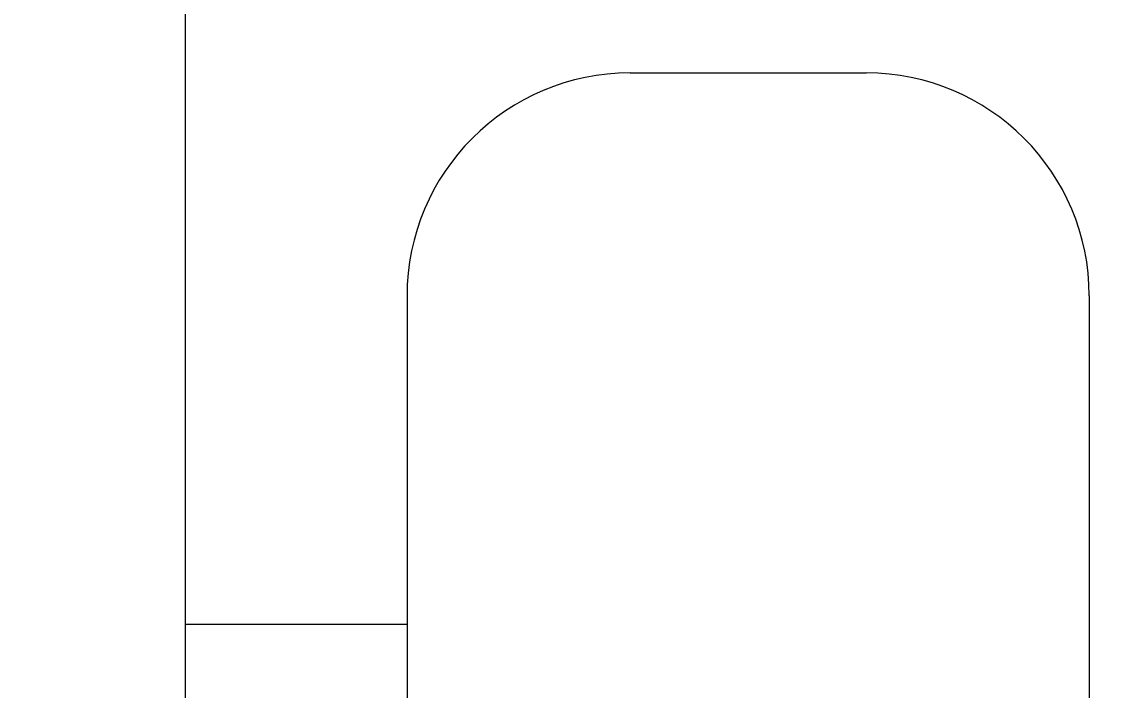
# Model space of a CAD drawing. Header units: millimetres. Extents: x 26027 to 581921, y 7230 to 233891.
# Drawn here: x 471260.3 to 471356, y 155243.2 to 155302 of the extents above; entities that cross this region are included whole.
import ezdxf
from ezdxf import colors
from ezdxf.entities.mleader import LeaderData, LeaderLine
from ezdxf.math import Vec2, Vec3

# ---------------------------------------------------------------- set-up
doc = ezdxf.new("R2010")
doc.units = ezdxf.units.MM
doc.header["$LTSCALE"] = 5
doc.layers.add('E-POWR', color=7, linetype='Continuous', lineweight=9, true_color=0x4e7e3e)
doc.layers.add('Medical Equipment and Furniture', color=163, linetype='Continuous', lineweight=0)
doc.layers.add('NEW', color=1, linetype='Continuous', lineweight=5)
doc.styles.get("Standard").update_dxf_attribs({"font": 'calibri.ttf'})

# ---------------------------------------------------------------- blocks, each defined once
blk = doc.blocks.new('*X15')
at = {"color": 0}
for p, q in [((5, 3), (5, 3)), ((5, 3), (5, 3)), ((5, 3), (5, 3)), ((5, 3), (5, 3)), ((5, 3), (5, 3)), ((5, 3), (5, 3)), ((5, 3), (5, 3)), ((5, 3), (5, 3)), ((5, 3), (5, 3)), ((5, 3), (5, 3)), ((5, 3), (5, 3)), ((5, 3), (5, 3)), ((5, 3), (5, 3)), ((5, 3), (5, 3)), ((5, 3), (5, 3)), ((5, 3), (5, 3)), ((5, 3), (5, 3)), ((5, 3), (5, 3)), ((5, 3), (5, 3)), ((5, 3), (5, 3)), ((5, 3), (5, 3)), ((5, 3), (5, 3)), ((5, 3), (5, 3)), ((5, 3), (5, 3)), ((5, 3), (5, 3)), ((5, 3), (5, 3)), ((5, 3), (5, 3)), ((5, 3), (5, 3)), ((5, 3), (5, 3)), ((5, 3), (5, 3)), ((5, 3), (5, 3)), ((5, 3), (5, 3)), ((5, 3), (5, 3)), ((5, 3), (5, 3)), ((5, 3), (5, 3)), ((5, 3), (5, 3)), ((5, 3), (5, 3)), ((5, 3), (5, 3)), ((5, 3), (5, 3)), ((5, 3), (5, 3)), ((5, 3), (5, 3)), ((5, 3), (5, 3)), ((5, 3), (5, 3)), ((5, 3), (5, 3)), ((5, 3), (5, 3)), ((5, 3), (5, 3)), ((5, 3), (5, 3)), ((5, 3), (5, 3)), ((5, 3), (5, 3)), ((5, 3), (5, 3)), ((5, 3), (5, 3)), ((5, 3), (5, 3)), ((5, 3), (5, 3)), ((5, 3), (5, 3)), ((5, 3), (5, 3)), ((5, 3), (5, 3)), ((5, 3), (5, 3)), ((5, 3), (5, 3)), ((5, 3), (5, 3)), ((5, 3), (5, 3)), ((5, 3), (5, 3)), ((5, 3), (5, 3)), ((5, 3), (5, 3)), ((5, 3), (5, 3)), ((5, 3), (5, 3)), ((5, 3), (5, 3)), ((6, 3), (5, 3)), ((5, 3), (5, 3)), ((6, 3), (5, 3)), ((5, 3), (5, 3)), ((6, 3), (5, 3)), ((5, 3), (5, 3)), ((6, 3), (5, 3)), ((5, 3), (5, 3)), ((5, 3), (5, 3)), ((5, 3), (5, 3)), ((5, 3), (5, 3)), ((5, 3), (5, 3)), ((5, 3), (5, 3)), ((5, 3), (5, 3)), ((5, 3), (5, 3)), ((5, 3), (5, 3)), ((5, 3), (5, 3)), ((5, 3), (5, 3)), ((5, 3), (5, 3)), ((5, 3), (5, 3)), ((5, 3), (5, 3)), ((5, 3), (5, 3)), ((5, 3), (5, 3)), ((5, 3), (5, 3)), ((5, 3), (5, 3)), ((5, 3), (5, 3)), ((5, 3), (5, 3)), ((5, 3), (5, 3)), ((5, 3), (5, 3)), ((5, 3), (5, 3)), ((6, 3), (6, 3)), ((6, 3), (6, 3)), ((6, 3), (6, 3)), ((6, 3), (6, 3)), ((6, 3), (6, 3)), ((6, 3), (6, 3)), ((6, 3), (6, 3)), ((6, 3), (6, 3)), ((6, 3), (6, 3)), ((6, 3), (6, 3)), ((6, 3), (6, 3)), ((6, 3), (6, 3)), ((6, 3), (6, 3)), ((6, 3), (6, 3)), ((6, 3), (6, 3)), ((6, 3), (6, 3)), ((6, 3), (6, 3)), ((6, 3), (6, 3)), ((6, 3), (6, 3)), ((6, 3), (6, 3)), ((6, 3), (6, 3)), ((6, 3), (6, 3)), ((6, 3), (6, 3)), ((6, 3), (6, 3)), ((6, 3), (6, 3)), ((6, 3), (6, 3)), ((6, 3), (6, 3)), ((6, 3), (6, 3)), ((6, 3), (6, 3)), ((6, 3), (6, 3)), ((6, 3), (6, 3)), ((6, 3), (6, 3)), ((6, 3), (6, 3)), ((6, 3), (6, 3)), ((6, 3), (6, 3)), ((6, 3), (6, 3)), ((6, 3), (6, 3)), ((6, 3), (6, 3)), ((6, 3), (6, 3)), ((6, 3), (6, 3)), ((6, 3), (6, 3)), ((6, 3), (6, 3)), ((6, 3), (6, 3)), ((6, 3), (6, 3)), ((6, 3), (6, 3)), ((6, 3), (6, 3)), ((6, 3), (6, 3)), ((6, 3), (6, 3)), ((6, 3), (6, 3)), ((6, 3), (6, 3)), ((6, 3), (6, 3)), ((6, 3), (6, 3)), ((6, 3), (6, 3)), ((6, 3), (6, 3)), ((6, 3), (6, 3)), ((6, 3), (6, 3)), ((6, 3), (6, 3)), ((6, 3), (6, 3)), ((6, 3), (6, 3)), ((6, 3), (6, 3)), ((6, 3), (6, 3)), ((6, 3), (6, 3)), ((6, 3), (6, 3)), ((6, 3), (6, 3)), ((6, 3), (6, 3)), ((6, 3), (6, 3)), ((6, 3), (6, 3)), ((6, 3), (6, 3)), ((6, 3), (6, 3)), ((6, 3), (6, 3)), ((6, 3), (6, 3)), ((6, 3), (6, 3)), ((6, 3), (6, 3)), ((6, 3), (6, 3)), ((6, 3), (6, 3)), ((6, 3), (6, 3)), ((6, 3), (6, 3)), ((6, 3), (6, 3)), ((6, 3), (6, 3)), ((6, 3), (6, 3)), ((6, 3), (6, 3)), ((6, 3), (6, 3)), ((6, 3), (6, 3)), ((6, 3), (6, 3)), ((6, 3), (6, 3)), ((6, 3), (6, 3)), ((6, 3), (6, 3)), ((6, 3), (6, 3)), ((6, 3), (6, 3)), ((6, 3), (6, 3)), ((6, 3), (6, 3)), ((6, 3), (6, 3)), ((6, 3), (6, 3)), ((6, 3), (6, 3)), ((6, 3), (6, 3)), ((6, 3), (6, 3)), ((6, 3), (6, 3)), ((6, 3), (6, 3)), ((6, 3), (6, 3)), ((6, 3), (6, 3)), ((6, 3), (6, 3)), ((6, 3), (6, 3)), ((6, 3), (6, 3)), ((6, 3), (6, 3)), ((6, 3), (6, 3)), ((6, 3), (6, 3)), ((6, 3), (6, 3)), ((6, 3), (6, 3)), ((6, 3), (6, 3)), ((6, 3), (6, 3)), ((6, 3), (6, 3)), ((6, 3), (6, 3)), ((6, 3), (6, 3)), ((6, 3), (6, 3)), ((6, 3), (6, 3)), ((6, 3), (6, 3)), ((6, 3), (6, 3)), ((6, 3), (6, 3)), ((6, 3), (6, 3)), ((6, 3), (6, 3)), ((6, 3), (6, 3)), ((6, 3), (6, 3)), ((6, 3), (6, 3)), ((6, 3), (6, 3)), ((6, 3), (6, 3)), ((6, 3), (6, 3)), ((6, 3), (6, 3)), ((6, 3), (6, 3)), ((6, 3), (6, 3)), ((6, 3), (6, 3)), ((6, 3), (6, 3)), ((6, 3), (6, 3)), ((6, 3), (6, 3)), ((6, 3), (6, 3)), ((6, 3), (6, 3)), ((6, 3), (6, 3)), ((6, 3), (6, 3)), ((6, 3), (6, 3)), ((6, 3), (6, 3)), ((6, 3), (6, 3)), ((6, 3), (6, 3)), ((6, 3), (6, 3)), ((6, 3), (6, 3)), ((6, 3), (6, 3)), ((6, 3), (6, 3)), ((6, 3), (6, 3)), ((6, 3), (6, 3)), ((6, 3), (6, 3)), ((6, 3), (6, 3)), ((6, 3), (6, 3)), ((6, 3), (6, 3)), ((6, 3), (6, 3)), ((6, 3), (6, 3)), ((6, 3), (6, 3)), ((6, 3), (6, 3)), ((6, 3), (6, 3)), ((6, 3), (6, 3)), ((6, 3), (6, 3)), ((6, 3), (6, 3)), ((6, 3), (6, 3)), ((6, 3), (6, 3)), ((6, 3), (6, 3)), ((6, 3), (6, 3)), ((6, 3), (6, 3)), ((6, 3), (6, 3)), ((6, 3), (6, 3)), ((6, 3), (6, 3)), ((6, 3), (6, 3)), ((6, 3), (6, 3)), ((6, 3), (6, 3)), ((6, 3), (6, 3)), ((6, 3), (6, 3)), ((6, 3), (6, 3)), ((6, 3), (6, 3)), ((6, 3), (6, 3)), ((6, 3), (6, 3)), ((6, 3), (6, 3)), ((6, 3), (6, 3)), ((6, 3), (6, 3)), ((6, 3), (6, 3)), ((6, 3), (6, 3)), ((6, 3), (6, 3)), ((6, 3), (6, 3)), ((6, 3), (6, 3)), ((6, 3), (6, 3)), ((6, 3), (6, 3)), ((6, 3), (6, 3)), ((6, 3), (6, 3)), ((6, 3), (6, 3)), ((6, 3), (6, 3)), ((6, 3), (6, 3)), ((6, 3), (6, 3)), ((6, 3), (6, 3)), ((6, 3), (6, 3)), ((6, 3), (6, 3)), ((6, 3), (6, 3)), ((6, 3), (6, 3)), ((6, 3), (6, 3)), ((6, 3), (6, 3)), ((6, 3), (6, 3)), ((6, 3), (6, 3)), ((6, 3), (6, 3)), ((6, 3), (6, 3)), ((6, 3), (6, 3)), ((6, 3), (5, 3)), ((6, 3), (5, 3)), ((6, 3), (5, 3)), ((6, 3), (5, 3)), ((6, 3), (5, 3)), ((6, 3), (6, 3)), ((6, 3), (6, 3)), ((6, 3), (6, 3)), ((6, 3), (6, 3)), ((6, 3), (6, 3)), ((6, 3), (6, 3)), ((6, 3), (6, 3)), ((6, 3), (6, 3)), ((6, 3), (6, 3)), ((6, 3), (6, 3)), ((6, 3), (6, 3)), ((6, 3), (6, 3)), ((6, 3), (6, 3)), ((6, 3), (6, 3)), ((6, 3), (6, 3)), ((6, 3), (6, 3)), ((6, 3), (6, 3)), ((6, 3), (6, 3)), ((6, 3), (6, 3)), ((6, 3), (6, 3)), ((6, 3), (6, 3)), ((6, 3), (6, 3)), ((6, 3), (6, 3)), ((6, 3), (6, 3)), ((6, 3), (6, 3)), ((6, 3), (6, 3)), ((6, 3), (6, 3)), ((6, 3), (6, 3)), ((6, 3), (6, 3)), ((6, 3), (6, 3)), ((6, 3), (6, 3)), ((6, 3), (6, 3)), ((6, 3), (6, 3)), ((6, 3), (6, 3)), ((6, 3), (6, 3)), ((6, 3), (6, 3)), ((6, 3), (6, 3)), ((6, 3), (6, 3)), ((6, 3), (6, 3)), ((6, 3), (6, 3)), ((6, 3), (6, 3)), ((6, 3), (6, 3)), ((6, 3), (6, 3)), ((6, 3), (6, 3)), ((6, 3), (6, 3)), ((6, 3), (6, 3)), ((6, 3), (6, 3)), ((6, 3), (6, 3)), ((6, 3), (6, 3)), ((6, 3), (6, 3)), ((6, 3), (6, 3)), ((6, 3), (6, 3)), ((6, 3), (6, 3)), ((6, 3), (6, 3)), ((6, 3), (6, 3)), ((6, 3), (6, 3)), ((6, 3), (6, 3)), ((6, 3), (6, 3)), ((6, 3), (6, 3)), ((6, 3), (6, 3)), ((6, 3), (6, 3)), ((6, 3), (6, 3)), ((6, 3), (6, 3)), ((6, 3), (6, 3)), ((6, 3), (6, 3)), ((6, 3), (6, 3)), ((6, 3), (6, 3)), ((6, 3), (6, 3)), ((6, 3), (6, 3)), ((6, 3), (6, 3)), ((6, 3), (6, 3)), ((6, 3), (6, 3)), ((6, 3), (6, 3)), ((6, 3), (6, 3)), ((6, 3), (6, 3)), ((6, 3), (6, 3)), ((6, 3), (6, 3)), ((6, 3), (6, 3)), ((6, 3), (6, 3)), ((6, 3), (6, 3)), ((6, 3), (6, 3)), ((6, 3), (6, 3)), ((6, 3), (6, 3)), ((6, 3), (6, 3)), ((6, 3), (6, 3)), ((6, 3), (6, 3)), ((6, 3), (6, 3)), ((6, 3), (6, 3)), ((6, 3), (6, 3)), ((6, 3), (6, 3)), ((6, 3), (6, 3)), ((6, 3), (6, 3)), ((6, 3), (6, 3)), ((6, 3), (6, 3)), ((6, 3), (6, 3)), ((6, 3), (6, 3)), ((6, 3), (6, 3)), ((6, 3), (6, 3)), ((6, 3), (6, 3)), ((6, 3), (6, 3)), ((6, 3), (6, 3)), ((6, 3), (6, 3)), ((6, 3), (6, 3)), ((6, 3), (6, 3)), ((6, 3), (6, 3)), ((6, 3), (6, 3)), ((6, 3), (6, 3)), ((6, 3), (6, 3)), ((6, 3), (6, 3)), ((6, 3), (6, 3)), ((6, 3), (6, 3)), ((6, 3), (6, 3)), ((6, 3), (6, 3)), ((6, 3), (6, 3)), ((6, 3), (6, 3)), ((6, 3), (6, 3)), ((6, 3), (6, 3)), ((6, 3), (6, 3)), ((6, 3), (6, 3)), ((6, 3), (6, 3)), ((6, 3), (6, 3)), ((6, 3), (6, 3)), ((6, 3), (6, 3)), ((6, 3), (6, 3)), ((6, 3), (6, 3)), ((6, 3), (6, 3)), ((6, 3), (6, 3)), ((6, 3), (6, 3)), ((6, 3), (6, 3)), ((6, 3), (6, 3)), ((6, 3), (6, 3)), ((6, 3), (6, 3)), ((6, 3), (6, 3)), ((6, 3), (6, 3)), ((6, 3), (6, 3)), ((6, 3), (6, 3)), ((6, 3), (6, 3)), ((6, 3), (6, 3)), ((6, 3), (6, 3)), ((6, 3), (6, 3)), ((6, 3), (6, 3)), ((6, 3), (6, 3)), ((6, 3), (6, 3)), ((6, 3), (6, 3)), ((6, 3), (6, 3)), ((6, 3), (6, 3)), ((6, 3), (6, 3)), ((6, 3), (6, 3)), ((6, 3), (6, 3)), ((6, 3), (6, 3)), ((6, 3), (6, 3)), ((6, 3), (6, 3)), ((6, 3), (6, 3)), ((6, 3), (6, 3)), ((6, 3), (6, 3)), ((6, 3), (6, 3)), ((6, 3), (6, 3)), ((6, 3), (6, 3)), ((6, 3), (6, 3)), ((6, 3), (6, 3)), ((6, 3), (6, 3)), ((6, 3), (6, 3)), ((6, 3), (6, 3)), ((6, 3), (6, 3)), ((6, 3), (6, 3)), ((6, 3), (6, 3)), ((6, 3), (6, 3)), ((6, 3), (6, 3)), ((6, 3), (6, 3)), ((6, 3), (6, 3)), ((6, 3), (6, 3)), ((6, 3), (6, 3)), ((6, 3), (6, 3)), ((6, 3), (6, 3)), ((6, 3), (6, 3)), ((6, 3), (6, 3)), ((6, 3), (6, 3)), ((6, 3), (6, 3)), ((6, 3), (6, 3)), ((6, 3), (6, 3)), ((6, 3), (6, 3)), ((6, 3), (6, 3)), ((6, 3), (6, 3)), ((6, 3), (6, 3)), ((6, 3), (6, 3)), ((6, 3), (6, 3)), ((6, 3), (6, 3)), ((6, 3), (6, 3)), ((6, 3), (6, 3)), ((6, 3), (6, 3)), ((6, 3), (6, 3)), ((6, 3), (6, 3)), ((6, 3), (6, 3)), ((6, 3), (6, 3)), ((6, 3), (6, 3)), ((6, 3), (6, 3)), ((6, 3), (6, 3)), ((6, 3), (6, 3)), ((6, 3), (6, 3)), ((6, 3), (6, 3)), ((6, 3), (6, 3)), ((6, 3), (6, 3)), ((6, 3), (6, 3)), ((6, 3), (6, 3)), ((6, 3), (6, 3)), ((6, 3), (6, 3)), ((6, 3), (6, 3)), ((6, 3), (6, 3)), ((6, 3), (6, 3)), ((6, 3), (6, 3)), ((6, 3), (6, 3)), ((6, 3), (6, 3)), ((6, 3), (6, 3)), ((6, 3), (6, 3)), ((6, 3), (6, 3)), ((6, 3), (6, 3)), ((6, 3), (6, 3)), ((6, 3), (6, 3)), ((6, 3), (6, 3)), ((6, 3), (6, 3)), ((6, 3), (6, 3)), ((6, 3), (6, 3)), ((6, 3), (6, 3)), ((6, 3), (6, 3)), ((6, 3), (6, 3)), ((6, 3), (6, 3)), ((6, 3), (6, 3)), ((6, 3), (6, 3)), ((6, 3), (6, 3)), ((6, 3), (6, 3)), ((6, 3), (6, 3)), ((6, 3), (6, 3)), ((6, 3), (6, 3)), ((6, 3), (6, 3)), ((6, 3), (6, 3)), ((6, 3), (6, 3)), ((6, 3), (6, 3)), ((6, 3), (6, 3)), ((6, 3), (6, 3)), ((6, 3), (6, 3)), ((6, 3), (6, 3)), ((6, 3), (6, 3)), ((6, 3), (6, 3)), ((6, 3), (6, 3)), ((6, 3), (6, 3)), ((6, 3), (6, 3)), ((6, 3), (6, 3)), ((6, 3), (6, 3)), ((6, 3), (6, 3)), ((6, 3), (6, 3)), ((6, 3), (6, 3)), ((6, 3), (6, 3)), ((6, 3), (6, 3)), ((6, 3), (6, 3)), ((6, 3), (6, 3)), ((6, 3), (6, 3)), ((6, 3), (6, 3)), ((6, 3), (6, 3)), ((6, 3), (6, 3)), ((6, 3), (6, 3)), ((6, 3), (6, 3)), ((6, 3), (6, 3)), ((6, 3), (6, 3)), ((6, 3), (6, 3)), ((6, 3), (6, 3)), ((6, 3), (6, 3)), ((6, 3), (6, 3)), ((6, 3), (6, 3)), ((6, 3), (6, 3)), ((6, 3), (6, 3)), ((6, 3), (6, 3)), ((6, 3), (6, 3)), ((6, 3), (6, 3)), ((6, 3), (6, 3)), ((6, 3), (6, 3)), ((6, 3), (6, 3)), ((6, 3), (6, 3)), ((6, 3), (6, 3)), ((6, 3), (6, 3)), ((6, 3), (6, 3)), ((6, 3), (6, 3)), ((6, 3), (6, 3)), ((6, 3), (6, 3)), ((6, 3), (6, 3)), ((6, 3), (6, 3)), ((6, 3), (6, 3)), ((6, 3), (6, 3)), ((6, 3), (6, 3)), ((6, 3), (6, 3)), ((6, 3), (6, 3)), ((6, 3), (6, 3)), ((6, 3), (6, 3)), ((6, 3), (6, 3)), ((6, 3), (6, 3)), ((6, 3), (6, 3)), ((6, 3), (6, 3)), ((6, 3), (6, 3)), ((6, 3), (6, 3)), ((6, 3), (6, 3)), ((6, 3), (6, 3)), ((6, 3), (6, 3)), ((6, 3), (6, 3)), ((6, 3), (6, 3)), ((6, 3), (6, 3)), ((6, 3), (6, 3)), ((6, 3), (6, 3)), ((6, 3), (6, 3)), ((6, 3), (6, 3)), ((6, 3), (6, 3)), ((6, 3), (6, 3)), ((6, 3), (6, 3)), ((6, 3), (6, 3)), ((6, 3), (6, 3)), ((6, 3), (6, 3)), ((6, 3), (6, 3)), ((6, 3), (6, 3)), ((6, 3), (6, 3))]:
    blk.add_line(p, q, dxfattribs=at)
blk = doc.blocks.new('*X16')
at = {"color": 0}
for p, q in [((13, 1), (13, 1)), ((13, 1), (13, 1)), ((13, 1), (13, 1)), ((13, 1), (13, 1)), ((13, 1), (13, 1)), ((13, 1), (13, 1)), ((13, 1), (13, 1)), ((13, 1), (13, 1)), ((13, 1), (13, 1)), ((13, 1), (13, 1)), ((13, 1), (13, 1)), ((13, 1), (13, 1)), ((13, 1), (13, 1)), ((13, 1), (13, 1)), ((13, 1), (13, 1)), ((13, 1), (14, 1)), ((13, 1), (14, 1)), ((13, 1), (14, 1)), ((13, 1), (13, 1)), ((13, 1), (13, 1)), ((13, 1), (13, 1)), ((13, 1), (13, 1)), ((13, 1), (13, 1)), ((13, 1), (13, 1)), ((13, 1), (13, 1)), ((13, 1), (13, 1)), ((13, 1), (13, 1)), ((13, 1), (13, 1)), ((13, 1), (13, 1)), ((13, 1), (13, 1)), ((13, 1), (13, 1)), ((13, 1), (13, 1)), ((13, 1), (13, 1)), ((13, 1), (13, 1)), ((13, 1), (13, 1)), ((13, 1), (13, 1)), ((13, 1), (13, 1)), ((13, 1), (13, 1)), ((13, 1), (13, 1)), ((13, 1), (13, 1)), ((13, 1), (13, 1)), ((13, 1), (13, 1)), ((13, 1), (13, 1)), ((13, 1), (13, 1)), ((13, 1), (13, 1)), ((13, 1), (13, 1)), ((13, 1), (13, 1)), ((13, 1), (13, 1)), ((13, 1), (13, 1)), ((13, 1), (13, 1)), ((13, 1), (13, 1)), ((13, 1), (13, 1)), ((13, 1), (13, 1)), ((13, 1), (13, 1)), ((13, 1), (13, 1)), ((13, 1), (13, 1)), ((13, 1), (13, 1)), ((13, 1), (13, 1)), ((13, 1), (13, 1)), ((13, 1), (13, 1)), ((13, 1), (13, 1)), ((13, 1), (13, 1)), ((13, 1), (13, 1)), ((13, 1), (13, 1)), ((13, 1), (13, 1)), ((13, 1), (13, 1)), ((13, 1), (13, 1)), ((13, 1), (13, 1)), ((13, 1), (13, 1)), ((13, 1), (13, 1)), ((13, 1), (13, 1)), ((13, 1), (13, 1)), ((13, 1), (13, 1)), ((13, 1), (13, 1)), ((13, 1), (13, 1)), ((13, 1), (13, 1)), ((13, 1), (13, 1)), ((13, 1), (13, 1)), ((13, 1), (13, 1)), ((13, 1), (13, 1)), ((13, 1), (13, 1)), ((13, 1), (13, 1)), ((13, 1), (13, 1)), ((13, 1), (13, 1)), ((13, 1), (13, 1)), ((13, 1), (13, 1)), ((13, 1), (13, 1)), ((13, 1), (13, 1)), ((13, 1), (13, 1)), ((13, 1), (13, 1)), ((13, 1), (13, 1)), ((13, 1), (13, 1)), ((13, 1), (13, 1)), ((13, 1), (13, 1)), ((13, 1), (13, 1)), ((13, 1), (13, 1)), ((13, 1), (13, 1)), ((13, 1), (13, 1)), ((13, 1), (13, 1)), ((13, 1), (13, 1)), ((13, 1), (13, 1)), ((13, 1), (13, 1)), ((13, 1), (13, 1)), ((13, 1), (13, 1)), ((13, 1), (13, 1)), ((13, 1), (13, 1)), ((13, 1), (13, 1)), ((13, 1), (13, 1)), ((13, 1), (13, 1)), ((13, 1), (13, 1)), ((13, 1), (13, 1)), ((13, 1), (13, 1)), ((13, 1), (13, 1)), ((13, 1), (13, 1)), ((13, 1), (13, 1)), ((13, 1), (13, 1)), ((13, 1), (13, 1)), ((13, 1), (13, 1)), ((13, 1), (13, 1)), ((13, 1), (13, 1)), ((13, 1), (13, 1)), ((13, 1), (13, 1)), ((13, 1), (13, 1)), ((13, 1), (14, 1)), ((13, 0), (13, 0)), ((13, 0), (13, 0)), ((13, 0), (13, 0)), ((13, 0), (13, 0)), ((13, 0), (13, 0)), ((13, 0), (13, 0)), ((13, 0), (13, 0)), ((13, 0), (13, 0)), ((13, 0), (13, 0)), ((13, 0), (13, 0)), ((13, 0), (13, 0)), ((13, 0), (13, 0)), ((13, 0), (13, 0)), ((13, 0), (13, 0)), ((13, 0), (13, 0)), ((13, 0), (13, 0)), ((13, 0), (13, 0)), ((13, 0), (13, 0)), ((13, 0), (13, 0)), ((13, 0), (13, 0)), ((13, 0), (13, 0)), ((13, 0), (13, 0)), ((13, 0), (13, 0)), ((13, 0), (13, 0)), ((13, 0), (13, 0)), ((13, 0), (13, 0)), ((13, 0), (13, 0)), ((13, 0), (13, 0)), ((13, 0), (13, 0)), ((13, 0), (13, 0)), ((13, 0), (13, 0)), ((13, 0), (13, 0)), ((13, 0), (13, 0)), ((13, 0), (13, 0)), ((13, 0), (13, 0)), ((13, 0), (13, 0)), ((13, 0), (13, 0)), ((13, 0), (13, 0)), ((13, 0), (13, 0)), ((13, 0), (13, 0)), ((13, 0), (13, 0)), ((13, 0), (13, 0)), ((13, 0), (13, 0)), ((13, 0), (13, 0)), ((13, 0), (13, 0)), ((13, 0), (13, 0)), ((13, 0), (13, 0)), ((13, 0), (13, 0)), ((13, 0), (14, 0)), ((13, 0), (14, 0)), ((13, 0), (13, 0)), ((13, 0), (14, 0)), ((14, 1), (14, 1)), ((14, 1), (14, 1)), ((14, 1), (14, 1)), ((14, 1), (14, 1)), ((14, 1), (14, 1)), ((14, 1), (14, 1)), ((14, 1), (14, 1)), ((14, 1), (14, 1)), ((14, 1), (14, 1)), ((14, 1), (14, 1)), ((14, 1), (14, 1)), ((14, 1), (14, 1)), ((14, 1), (14, 1)), ((14, 1), (14, 1)), ((14, 1), (14, 1)), ((14, 1), (14, 1)), ((14, 1), (14, 1)), ((14, 1), (14, 1)), ((14, 1), (14, 1)), ((14, 1), (14, 1)), ((14, 1), (14, 1)), ((14, 1), (14, 1)), ((14, 1), (14, 1)), ((14, 1), (14, 1)), ((14, 1), (14, 1)), ((14, 1), (14, 1)), ((14, 1), (14, 1)), ((14, 1), (14, 1)), ((14, 1), (14, 1)), ((14, 1), (14, 1)), ((14, 1), (14, 1)), ((14, 1), (14, 1)), ((14, 1), (14, 1)), ((14, 1), (14, 1)), ((14, 1), (14, 1)), ((14, 1), (14, 1)), ((14, 1), (14, 1)), ((14, 1), (14, 1)), ((14, 1), (14, 1)), ((14, 1), (14, 1)), ((14, 1), (14, 1)), ((14, 1), (14, 1)), ((14, 1), (14, 1)), ((14, 1), (14, 1)), ((14, 1), (14, 1)), ((14, 1), (14, 1)), ((14, 1), (14, 1)), ((14, 1), (14, 1)), ((14, 1), (14, 1)), ((14, 1), (14, 1)), ((14, 1), (14, 1)), ((14, 1), (14, 1)), ((14, 1), (14, 1)), ((14, 1), (14, 1)), ((14, 1), (14, 1)), ((14, 1), (14, 1)), ((14, 1), (14, 1)), ((14, 1), (14, 1)), ((14, 1), (14, 1)), ((14, 1), (14, 1)), ((14, 1), (14, 1)), ((14, 1), (14, 1)), ((14, 1), (14, 1)), ((14, 1), (14, 1)), ((14, 1), (14, 1)), ((14, 1), (14, 1)), ((14, 1), (14, 1)), ((14, 1), (14, 1)), ((14, 1), (14, 1)), ((14, 1), (14, 1)), ((14, 1), (14, 1)), ((14, 1), (14, 1)), ((14, 1), (14, 1)), ((14, 1), (14, 1)), ((14, 1), (14, 1)), ((14, 1), (14, 1)), ((14, 1), (14, 1)), ((14, 1), (14, 1)), ((14, 1), (14, 1)), ((14, 1), (14, 1)), ((14, 1), (14, 1)), ((14, 1), (14, 1)), ((14, 1), (14, 1)), ((14, 1), (14, 1)), ((14, 1), (14, 1)), ((14, 1), (14, 1)), ((14, 1), (14, 1)), ((14, 1), (14, 1)), ((14, 1), (14, 1)), ((14, 1), (14, 1)), ((14, 1), (14, 1)), ((14, 1), (14, 1)), ((14, 1), (14, 1)), ((14, 1), (14, 1)), ((14, 0), (14, 0)), ((14, 0), (14, 0)), ((14, 0), (14, 0)), ((14, 0), (14, 0)), ((14, 0), (14, 0)), ((14, 0), (14, 0)), ((14, 0), (14, 0)), ((14, 0), (14, 0)), ((14, 0), (14, 0)), ((14, 0), (14, 0)), ((14, 0), (14, 0)), ((14, 0), (14, 0)), ((14, 0), (14, 0)), ((14, 0), (14, 0)), ((14, 0), (14, 0)), ((14, 0), (14, 0)), ((14, 0), (14, 0)), ((14, 0), (14, 0)), ((14, 0), (14, 0)), ((14, 0), (14, 0)), ((14, 0), (14, 0)), ((14, 0), (14, 0)), ((14, 0), (14, 0)), ((14, 0), (14, 0)), ((14, 0), (14, 0)), ((14, 0), (14, 0)), ((14, 0), (14, 0)), ((14, 0), (14, 0)), ((14, 0), (14, 0)), ((14, 0), (14, 0)), ((14, 0), (14, 0)), ((14, 0), (14, 0)), ((14, 0), (14, 0)), ((14, 0), (14, 0)), ((14, 0), (14, 0)), ((14, 0), (14, 0)), ((14, 0), (14, 0)), ((14, 0), (14, 0)), ((14, 0), (14, 0)), ((14, 0), (14, 0)), ((14, 0), (14, 0)), ((14, 0), (14, 0)), ((14, 0), (14, 0)), ((14, 0), (14, 0)), ((14, 0), (14, 0)), ((14, 0), (14, 0)), ((14, 0), (14, 0)), ((14, 0), (14, 0)), ((13, 0), (13, 0)), ((13, 0), (14, 0)), ((13, 0), (13, 0)), ((13, 0), (14, 0)), ((13, 0), (13, 0)), ((13, 0), (14, 0)), ((13, 0), (13, 0)), ((13, 0), (13, 0)), ((13, 0), (13, 0)), ((13, 0), (13, 0)), ((13, 0), (14, 0)), ((13, 0), (13, 0)), ((13, 0), (14, 0)), ((13, 0), (13, 0)), ((13, 0), (14, 0)), ((13, 0), (13, 0)), ((13, 0), (14, 0)), ((13, 0), (13, 0)), ((13, 0), (14, 0)), ((13, 0), (13, 0)), ((13, 0), (14, 0)), ((13, 0), (13, 0)), ((13, 0), (14, 0)), ((13, 0), (13, 0)), ((13, 0), (13, 0)), ((13, 0), (13, 0)), ((13, 0), (14, 0)), ((13, 0), (13, 0)), ((13, 0), (14, 0)), ((13, 0), (13, 0)), ((13, 0), (14, 0)), ((13, 0), (13, 0)), ((13, 0), (14, 0)), ((13, 0), (13, 0)), ((13, 0), (13, 0)), ((13, 0), (13, 0)), ((13, 0), (13, 0)), ((13, 0), (13, 0)), ((13, 0), (13, 0)), ((13, 0), (13, 0)), ((13, 0), (13, 0)), ((13, 0), (13, 0)), ((13, 0), (13, 0)), ((13, 0), (13, 0)), ((13, 0), (13, 0)), ((13, 0), (13, 0)), ((13, 0), (13, 0)), ((13, 0), (13, 0)), ((13, 0), (13, 0)), ((13, 0), (13, 0)), ((13, 0), (13, 0)), ((13, 0), (13, 0)), ((13, 0), (13, 0)), ((13, 0), (13, 0)), ((13, 0), (13, 0)), ((13, 0), (13, 0)), ((13, 0), (13, 0)), ((13, 0), (13, 0)), ((13, 0), (13, 0)), ((13, 0), (13, 0)), ((13, 0), (13, 0)), ((13, 0), (13, 0)), ((13, 0), (13, 0)), ((13, 0), (13, 0)), ((13, -1), (13, -1)), ((13, -1), (13, -1)), ((13, -1), (13, -1)), ((13, -1), (13, -1)), ((13, -1), (13, -1)), ((13, -1), (14, -1)), ((13, -1), (13, -1)), ((14, 0), (14, 0)), ((14, 0), (14, 0)), ((14, 0), (14, 0)), ((14, 0), (14, 0)), ((14, 0), (14, 0)), ((14, 0), (14, 0)), ((14, 0), (14, 0)), ((14, 0), (14, 0)), ((14, 0), (14, 0)), ((14, 0), (14, 0)), ((14, 0), (14, 0)), ((14, 0), (14, 0)), ((14, 0), (14, 0)), ((14, 0), (14, 0)), ((14, 0), (14, 0)), ((13, 0), (14, 0)), ((14, 0), (14, 0)), ((14, 0), (14, 0)), ((14, 0), (14, 0)), ((14, 0), (14, 0)), ((14, 0), (14, 0)), ((14, 0), (14, 0)), ((14, 0), (14, 0)), ((14, 0), (14, 0)), ((14, 0), (14, 0)), ((14, 0), (14, 0)), ((14, 0), (14, 0)), ((14, 0), (14, 0)), ((14, 0), (14, 0)), ((14, 0), (14, 0)), ((14, 0), (14, 0)), ((14, 0), (14, 0)), ((14, 0), (14, 0)), ((14, 0), (14, 0)), ((14, 0), (14, 0)), ((14, 0), (14, 0)), ((14, 0), (14, 0)), ((14, 0), (14, 0)), ((14, 0), (14, 0)), ((14, 0), (14, 0)), ((14, 0), (14, 0)), ((14, 0), (14, 0)), ((14, 0), (14, 0)), ((14, 0), (14, 0)), ((14, 0), (14, 0)), ((14, 0), (14, 0)), ((14, 0), (14, 0)), ((14, 0), (14, 0)), ((14, 0), (14, 0)), ((14, 0), (14, 0)), ((14, -1), (14, -1)), ((14, -1), (14, -1)), ((14, -1), (14, -1)), ((14, -1), (14, -1)), ((14, -1), (14, -1))]:
    blk.add_line(p, q, dxfattribs=at)
blk = doc.blocks.new('GF21018-P')
at = {"color": 0}
for p, q in [((0.220494, 0.475631), (0.220494, 0.067498)), ((0.259626, 0.342207), (0.280396, 0.342207)), ((0.240011, 0.322592), (0.240011, 0.140001)), ((0.300011, 0.322592), (0.300011, 0.140001)), ((0.220494, 0.293723), (0.240011, 0.293723))]:
    blk.add_line(p, q, dxfattribs=at)
for points in [[(0.240011, 0.293723), (0.240011, 0.293723), (0.240011, 0.293723), (0.240011, 0.293723), (0.240011, 0.293723), (0.240011, 0.293723), (0.240011, 0.293723), (0.240011, 0.293723), (0.240011, 0.293723), (0.240011, 0.293723), (0.240011, 0.293723), (0.240011, 0.293723), (0.240011, 0.293723), (0.240011, 0.293723), (0.240011, 0.293723), (0.240011, 0.293723), (0.240011, 0.293723), (0.240011, 0.293723), (0.240011, 0.293723), (0.240011, 0.293723), (0.240011, 0.293723), (0.240011, 0.293723), (0.240011, 0.293723), (0.240011, 0.293723), (0.240011, 0.293723), (0.240011, 0.293723), (0.240011, 0.293723), (0.240011, 0.293723), (0.240011, 0.293723), (0.240011, 0.293723), (0.240011, 0.293723), (0.240011, 0.293723), (0.240011, 0.293723), (0.240011, 0.293723), (0.240011, 0.293723), (0.240011, 0.293723), (0.240011, 0.293723), (0.240011, 0.293723), (0.240011, 0.293723), (0.240011, 0.293723), (0.240011, 0.293723), (0.240011, 0.293723), (0.240011, 0.293723), (0.240011, 0.293723), (0.240011, 0.293723), (0.240011, 0.293723), (0.240011, 0.293723), (0.240011, 0.293723), (0.240011, 0.293723), (0.240011, 0.293723), (0.240011, 0.293723), (0.240011, 0.293723), (0.240011, 0.293723), (0.240011, 0.293723), (0.240011, 0.293723), (0.240011, 0.293723), (0.240011, 0.293723), (0.240011, 0.293723), (0.240011, 0.293723), (0.240011, 0.293723), (0.240011, 0.293723), (0.240011, 0.293723), (0.240011, 0.293723), (0.240011, 0.293723), (0.240011, 0.293723), (0.240011, 0.293723), (0.240011, 0.293723), (0.240011, 0.293723), (0.240011, 0.293723), (0.240011, 0.293723), (0.240011, 0.293723), (0.240011, 0.293723), (0.240011, 0.293723), (0.240011, 0.293723), (0.240011, 0.293723), (0.240011, 0.293723), (0.240011, 0.293723), (0.240011, 0.293723), (0.240011, 0.293723), (0.240011, 0.293723), (0.240011, 0.293723), (0.240011, 0.293723), (0.240011, 0.293723), (0.240011, 0.293723), (0.240011, 0.293723), (0.240011, 0.293723), (0.240011, 0.293723), (0.240011, 0.293723), (0.240011, 0.293723), (0.240011, 0.293723), (0.240011, 0.293723), (0.240011, 0.293723), (0.240011, 0.293723), (0.240011, 0.293723), (0.240011, 0.293723), (0.240011, 0.293723), (0.240011, 0.293723), (0.240011, 0.293723), (0.240011, 0.293723), (0.240011, 0.293723), (0.240011, 0.293723), (0.240011, 0.293723), (0.240011, 0.293723), (0.240011, 0.293723), (0.240011, 0.293723), (0.240011, 0.293723), (0.240011, 0.293723), (0.240011, 0.293723), (0.240011, 0.293723), (0.240011, 0.293723), (0.240011, 0.293723), (0.240011, 0.293723), (0.240011, 0.293723), (0.240011, 0.293723), (0.240011, 0.293723), (0.240011, 0.293723), (0.240011, 0.293723), (0.240011, 0.293723), (0.240011, 0.293723), (0.240011, 0.293723), (0.240011, 0.293723), (0.240011, 0.293723), (0.240011, 0.293723), (0.240011, 0.293723), (0.240011, 0.293723), (0.240011, 0.293723), (0.240011, 0.293723), (0.240011, 0.293723), (0.240011, 0.293723), (0.240011, 0.293723), (0.240011, 0.293723), (0.240011, 0.293723), (0.240011, 0.293723), (0.240011, 0.293723), (0.240011, 0.293723), (0.240011, 0.293723), (0.240011, 0.293723), (0.240011, 0.293723), (0.240011, 0.293723), (0.240011, 0.293723), (0.240011, 0.293723), (0.240011, 0.293723), (0.240011, 0.293723), (0.240011, 0.293723), (0.240011, 0.293723), (0.240011, 0.293723), (0.240011, 0.293723), (0.240011, 0.293723), (0.240011, 0.293723), (0.240011, 0.293723), (0.240011, 0.293723), (0.240011, 0.293723), (0.240011, 0.293723), (0.240011, 0.293723), (0.240011, 0.293723), (0.240011, 0.293723), (0.240011, 0.293723), (0.240011, 0.293723), (0.240011, 0.293723), (0.240011, 0.293723), (0.240011, 0.293723), (0.240011, 0.293723), (0.240011, 0.293723), (0.240011, 0.293723), (0.240011, 0.293723), (0.240011, 0.293723), (0.240011, 0.293723), (0.240011, 0.293723), (0.240011, 0.293723), (0.240011, 0.293723), (0.240011, 0.293723), (0.240011, 0.293723), (0.240011, 0.293723), (0.240011, 0.293723), (0.240011, 0.293723), (0.240011, 0.293723), (0.240011, 0.293723), (0.240011, 0.293723), (0.240011, 0.293723), (0.240011, 0.293723), (0.240011, 0.293723), (0.240011, 0.293723), (0.240011, 0.293723), (0.240011, 0.293723), (0.240011, 0.293723), (0.240011, 0.293723), (0.240011, 0.293723), (0.240011, 0.293723), (0.240011, 0.293723), (0.240011, 0.293723), (0.240011, 0.293723), (0.240011, 0.293723), (0.240011, 0.293723), (0.240011, 0.293723), (0.240011, 0.293723), (0.240011, 0.293723), (0.240011, 0.293723), (0.240011, 0.293723), (0.240011, 0.293723), (0.240011, 0.293723), (0.240011, 0.293723), (0.240011, 0.293723), (0.240011, 0.293723), (0.240011, 0.293723), (0.240011, 0.293723), (0.240011, 0.293723), (0.240011, 0.293723), (0.240011, 0.293723), (0.240011, 0.293723), (0.240011, 0.293723), (0.240011, 0.293723), (0.240011, 0.293723), (0.240011, 0.293723), (0.240011, 0.293723), (0.240011, 0.293723), (0.240011, 0.293723), (0.240011, 0.293723), (0.240011, 0.293723), (0.240011, 0.293723), (0.240011, 0.293723), (0.240011, 0.293723), (0.240011, 0.293723), (0.240011, 0.293723), (0.240011, 0.293723), (0.240011, 0.293723), (0.240011, 0.293723), (0.240011, 0.293723), (0.240011, 0.293723), (0.240011, 0.293723), (0.240011, 0.293723), (0.240011, 0.293723), (0.240011, 0.293723), (0.240011, 0.293723), (0.240011, 0.293723), (0.240011, 0.293723), (0.240011, 0.293723), (0.240011, 0.293723), (0.240011, 0.293723), (0.240011, 0.293723), (0.240011, 0.293723), (0.240011, 0.293723), (0.240011, 0.293723), (0.240011, 0.293723), (0.240011, 0.293723), (0.240011, 0.293723), (0.240011, 0.293723), (0.240011, 0.293723), (0.240011, 0.293723), (0.240011, 0.293723), (0.240011, 0.293723), (0.240011, 0.293723), (0.240011, 0.293723), (0.240011, 0.293723), (0.240011, 0.293723), (0.240011, 0.293723), (0.240011, 0.293723), (0.240011, 0.293723), (0.240011, 0.293723), (0.240011, 0.293723), (0.240011, 0.293723), (0.240011, 0.293723), (0.240011, 0.293723), (0.240011, 0.293723), (0.240011, 0.293723), (0.240011, 0.293723), (0.240011, 0.293723), (0.240011, 0.293723), (0.240011, 0.293723), (0.240011, 0.293723), (0.240011, 0.293723), (0.240011, 0.293723), (0.240011, 0.293723), (0.240011, 0.293723), (0.240011, 0.293723), (0.240011, 0.293723), (0.240011, 0.293723), (0.240011, 0.293723)], [(0.240011, 0.293723), (0.240011, 0.293723), (0.240011, 0.293723), (0.240011, 0.293723), (0.240011, 0.293723), (0.240011, 0.293723), (0.240011, 0.293723), (0.240011, 0.293723), (0.240011, 0.293723), (0.240011, 0.293723), (0.240011, 0.293723), (0.240011, 0.293723), (0.240011, 0.293723), (0.240011, 0.293723), (0.240011, 0.293723), (0.240011, 0.293723), (0.240011, 0.293723), (0.240011, 0.293723), (0.240011, 0.293723), (0.240011, 0.293723), (0.240011, 0.293723), (0.240011, 0.293723), (0.240011, 0.293723), (0.240011, 0.293723), (0.240011, 0.293723), (0.240011, 0.293723), (0.240011, 0.293723), (0.240011, 0.293723), (0.240011, 0.293723), (0.240011, 0.293723), (0.240011, 0.293723), (0.240011, 0.293723), (0.240011, 0.293723), (0.240011, 0.293723), (0.240011, 0.293723), (0.240011, 0.293723), (0.240011, 0.293723), (0.240011, 0.293723), (0.240011, 0.293723), (0.240011, 0.293723), (0.240011, 0.293723), (0.240011, 0.293723), (0.240011, 0.293723), (0.240011, 0.293723), (0.240011, 0.293723), (0.240011, 0.293723), (0.240011, 0.293723), (0.240011, 0.293723), (0.240011, 0.293723), (0.240011, 0.293723), (0.240011, 0.293723), (0.240011, 0.293723), (0.240011, 0.293723), (0.240011, 0.293723), (0.240011, 0.293723), (0.240011, 0.293723), (0.240011, 0.293723), (0.240011, 0.293723), (0.240011, 0.293723), (0.240011, 0.293723), (0.240011, 0.293723), (0.240011, 0.293723), (0.240011, 0.293723), (0.240011, 0.293723), (0.240011, 0.293723), (0.240011, 0.293723), (0.240011, 0.293723), (0.240011, 0.293723), (0.240011, 0.293723), (0.240011, 0.293723), (0.240011, 0.293723), (0.240011, 0.293723), (0.240011, 0.293723), (0.240011, 0.293723), (0.240011, 0.293723), (0.240011, 0.293723), (0.240011, 0.293723), (0.240011, 0.293723), (0.240011, 0.293723), (0.240011, 0.293723), (0.240011, 0.293723), (0.240011, 0.293723), (0.240011, 0.293723), (0.240011, 0.293723), (0.240011, 0.293723), (0.240011, 0.293723), (0.240011, 0.293723), (0.240011, 0.293723), (0.240011, 0.293723), (0.240011, 0.293723), (0.240011, 0.293723), (0.240011, 0.293723), (0.240011, 0.293723), (0.240011, 0.293723), (0.240011, 0.293723), (0.240011, 0.293723), (0.240011, 0.293723), (0.240011, 0.293723), (0.240011, 0.293723), (0.240011, 0.293723), (0.240011, 0.293723), (0.240011, 0.293723), (0.240011, 0.293723), (0.240011, 0.293723), (0.240011, 0.293723), (0.240011, 0.293723), (0.240011, 0.293723), (0.240011, 0.293723), (0.240011, 0.293723), (0.240011, 0.293723), (0.240011, 0.293723), (0.240011, 0.293723), (0.240011, 0.293723), (0.240011, 0.293723), (0.240011, 0.293723), (0.240011, 0.293723), (0.240011, 0.293723), (0.240011, 0.293723), (0.240011, 0.293723), (0.240011, 0.293723), (0.240011, 0.293723), (0.240011, 0.293723), (0.240011, 0.293723), (0.240011, 0.293723), (0.240011, 0.293723), (0.240011, 0.293723), (0.240011, 0.293723), (0.240011, 0.293723), (0.240011, 0.293723), (0.240011, 0.293723), (0.240011, 0.293723), (0.240011, 0.293723), (0.240011, 0.293723), (0.240011, 0.293723), (0.240011, 0.293723), (0.240011, 0.293723), (0.240011, 0.293723), (0.240011, 0.293723), (0.240011, 0.293723), (0.240011, 0.293723), (0.240011, 0.293723), (0.240011, 0.293723), (0.240011, 0.293723), (0.240011, 0.293723), (0.240011, 0.293723), (0.240011, 0.293723), (0.240011, 0.293723), (0.240011, 0.293723), (0.240011, 0.293723), (0.240011, 0.293723), (0.240011, 0.293723), (0.240011, 0.293723), (0.240011, 0.293723), (0.240011, 0.293723), (0.240011, 0.293723), (0.240011, 0.293723), (0.240011, 0.293723), (0.240011, 0.293723), (0.240011, 0.293723), (0.240011, 0.293723), (0.240011, 0.293723), (0.240011, 0.293723), (0.240011, 0.293723), (0.240011, 0.293723), (0.240011, 0.293723), (0.240011, 0.293723), (0.240011, 0.293723), (0.240011, 0.293723), (0.240011, 0.293723), (0.240011, 0.293723), (0.240011, 0.293723), (0.240011, 0.293723), (0.240011, 0.293723), (0.240011, 0.293723), (0.240011, 0.293723), (0.240011, 0.293723), (0.240011, 0.293723), (0.240011, 0.293723), (0.240011, 0.293723), (0.240011, 0.293723), (0.240011, 0.293723), (0.240011, 0.293723), (0.240011, 0.293723), (0.240011, 0.293723), (0.240011, 0.293723), (0.240011, 0.293723), (0.240011, 0.293723), (0.240011, 0.293723), (0.240011, 0.293723), (0.240011, 0.293723), (0.240011, 0.293723), (0.240011, 0.293723), (0.240011, 0.293723), (0.240011, 0.293723), (0.240011, 0.293723), (0.240011, 0.293723), (0.240011, 0.293723), (0.240011, 0.293723), (0.240011, 0.293723), (0.240011, 0.293723), (0.240011, 0.293723), (0.240011, 0.293723), (0.240011, 0.293723), (0.240011, 0.293723), (0.240011, 0.293723), (0.240011, 0.293723), (0.240011, 0.293723), (0.240011, 0.293723), (0.240011, 0.293723), (0.240011, 0.293723), (0.240011, 0.293723), (0.240011, 0.293723), (0.240011, 0.293723), (0.240011, 0.293723), (0.240011, 0.293723), (0.240011, 0.293723), (0.240011, 0.293723), (0.240011, 0.293723), (0.240011, 0.293723)], [(0.240011, 0.293723), (0.240011, 0.293723), (0.240011, 0.293723), (0.240011, 0.293723), (0.240011, 0.293723), (0.240011, 0.293723), (0.240011, 0.293723), (0.240011, 0.293723), (0.240011, 0.293723), (0.240011, 0.293723), (0.240011, 0.293723), (0.240011, 0.293723), (0.240011, 0.293723), (0.240011, 0.293723), (0.240011, 0.293723), (0.240011, 0.293723), (0.240011, 0.293723), (0.240011, 0.293723), (0.240011, 0.293723), (0.240011, 0.293723), (0.240011, 0.293723), (0.240011, 0.293723), (0.240011, 0.293723), (0.240011, 0.293723), (0.240011, 0.293723), (0.240011, 0.293723), (0.240011, 0.293723), (0.240011, 0.293723), (0.240011, 0.293723), (0.240011, 0.293723), (0.240011, 0.293723), (0.240011, 0.293723), (0.240011, 0.293723), (0.240011, 0.293723), (0.240011, 0.293723), (0.240011, 0.293723), (0.240011, 0.293723), (0.240011, 0.293723), (0.240011, 0.293723), (0.240011, 0.293723), (0.240011, 0.293723), (0.240011, 0.293723), (0.240011, 0.293723), (0.240011, 0.293723), (0.240011, 0.293723), (0.240011, 0.293723), (0.240011, 0.293723), (0.240011, 0.293723), (0.240011, 0.293723), (0.240011, 0.293723), (0.240011, 0.293723), (0.240011, 0.293723), (0.240011, 0.293723), (0.240011, 0.293723), (0.240011, 0.293723), (0.240011, 0.293723), (0.240011, 0.293723), (0.240011, 0.293723), (0.240011, 0.293723), (0.240011, 0.293723), (0.240011, 0.293723), (0.240011, 0.293723), (0.240011, 0.293723), (0.240011, 0.293723), (0.240011, 0.293723), (0.240011, 0.293723), (0.240011, 0.293723), (0.240011, 0.293723), (0.240011, 0.293723), (0.240011, 0.293723), (0.240011, 0.293723), (0.240011, 0.293723), (0.240011, 0.293723), (0.240011, 0.293723), (0.240011, 0.293723), (0.240011, 0.293723), (0.240011, 0.293723), (0.240011, 0.293723), (0.240011, 0.293723), (0.240011, 0.293723), (0.240011, 0.293723), (0.240011, 0.293723), (0.240011, 0.293723), (0.240011, 0.293723), (0.240011, 0.293723), (0.240011, 0.293723), (0.240011, 0.293723), (0.240011, 0.293723), (0.240011, 0.293723), (0.240011, 0.293723), (0.240011, 0.293723), (0.240011, 0.293723), (0.240011, 0.293723), (0.240011, 0.293723), (0.240011, 0.293723), (0.240011, 0.293723), (0.240011, 0.293723), (0.240011, 0.293723), (0.240011, 0.293723), (0.240011, 0.293723), (0.240011, 0.293723), (0.240011, 0.293723), (0.240011, 0.293723), (0.240011, 0.293723), (0.240011, 0.293723), (0.240011, 0.293723), (0.240011, 0.293723), (0.240011, 0.293723), (0.240011, 0.293723), (0.240011, 0.293723), (0.240011, 0.293723), (0.240011, 0.293723), (0.240011, 0.293723), (0.240011, 0.293723), (0.240011, 0.293723), (0.240011, 0.293723), (0.240011, 0.293723), (0.240011, 0.293723), (0.240011, 0.293723), (0.240011, 0.293723), (0.240011, 0.293723), (0.240011, 0.293723), (0.240011, 0.293723), (0.240011, 0.293723), (0.240011, 0.293723), (0.240011, 0.293723), (0.240011, 0.293723), (0.240011, 0.293723), (0.240011, 0.293723), (0.240011, 0.293723), (0.240011, 0.293723), (0.240011, 0.293723), (0.240011, 0.293723), (0.240011, 0.293723), (0.240011, 0.293723), (0.240011, 0.293723), (0.240011, 0.293723), (0.240011, 0.293723), (0.240011, 0.293723), (0.240011, 0.293723), (0.240011, 0.293723), (0.240011, 0.293723), (0.240011, 0.293723), (0.240011, 0.293723), (0.240011, 0.293723), (0.240011, 0.293723), (0.240011, 0.293723), (0.240011, 0.293723), (0.240011, 0.293723), (0.240011, 0.293723), (0.240011, 0.293723), (0.240011, 0.293723), (0.240011, 0.293723), (0.240011, 0.293723), (0.240011, 0.293723), (0.240011, 0.293723), (0.240011, 0.293723), (0.240011, 0.293723), (0.240011, 0.293723), (0.240011, 0.293723), (0.240011, 0.293723), (0.240011, 0.293723), (0.240011, 0.293723), (0.240011, 0.293723), (0.240011, 0.293723), (0.240011, 0.293723), (0.240011, 0.293723), (0.240011, 0.293723), (0.240011, 0.293723), (0.240011, 0.293723), (0.240011, 0.293723), (0.240011, 0.293723), (0.240011, 0.293723), (0.240011, 0.293723), (0.240011, 0.293723), (0.240011, 0.293723), (0.240011, 0.293723), (0.240011, 0.293723), (0.240011, 0.293723), (0.240011, 0.293723), (0.240011, 0.293723), (0.240011, 0.293723), (0.240011, 0.293723), (0.240011, 0.293723), (0.240011, 0.293723), (0.240011, 0.293723), (0.240011, 0.293723), (0.240011, 0.293723), (0.240011, 0.293723), (0.240011, 0.293723), (0.240011, 0.293723), (0.240011, 0.293723), (0.240011, 0.293723), (0.240011, 0.293723), (0.240011, 0.293723), (0.240011, 0.293723), (0.240011, 0.293723), (0.240011, 0.293723), (0.240011, 0.293723), (0.240011, 0.293723), (0.240011, 0.293723), (0.240011, 0.293723), (0.240011, 0.293723), (0.240011, 0.293723), (0.240011, 0.293723), (0.240011, 0.293723), (0.240011, 0.293723), (0.240011, 0.293723), (0.240011, 0.293723), (0.240011, 0.293723), (0.240011, 0.293723), (0.240011, 0.293723), (0.240011, 0.293723), (0.240011, 0.293723)]]:
    blk.add_lwpolyline(points, close=True, dxfattribs=at)
for centre, start, end in [((0.259626, 0.322592), 90, 180), ((0.280396, 0.322592), 0, 90)]:
    blk.add_arc(centre, 0.019615, start, end, dxfattribs=at)
at = {"layer": 'NEW', "color": 0, "linetype": 'Continuous'}
for points in [[(0.240011, 0.293723), (0.240011, 0.293723), (0.240011, 0.293723), (0.240011, 0.293723), (0.240011, 0.293723), (0.240011, 0.293723), (0.240011, 0.293723), (0.240011, 0.293723)], [(0.240011, 0.293723), (0.240011, 0.293723), (0.240011, 0.293723), (0.240011, 0.293723), (0.240011, 0.293723), (0.240011, 0.293723), (0.240011, 0.293723)], [(0.240011, 0.293723), (0.240011, 0.293723), (0.240011, 0.293723), (0.240011, 0.293723), (0.240011, 0.293723), (0.240011, 0.293723), (0.240011, 0.293723), (0.240011, 0.293723), (0.240011, 0.293723)], [(0.240011, 0.293723), (0.240011, 0.293723), (0.240011, 0.293723), (0.240011, 0.293723), (0.240011, 0.293723), (0.240011, 0.293723), (0.240011, 0.293723), (0.240011, 0.293723), (0.240011, 0.293723), (0.240011, 0.293723)], [(0.240011, 0.293723), (0.240011, 0.293723), (0.240011, 0.293723), (0.240011, 0.293723), (0.240011, 0.293723), (0.240011, 0.293723), (0.240011, 0.293723), (0.240011, 0.293723), (0.240011, 0.293723), (0.240011, 0.293723), (0.240011, 0.293723), (0.240011, 0.293723), (0.240011, 0.293723), (0.240011, 0.293723), (0.240011, 0.293723)], [(0.240011, 0.293723), (0.240011, 0.293723), (0.240011, 0.293723), (0.240011, 0.293723), (0.240011, 0.293723), (0.240011, 0.293723), (0.240011, 0.293723), (0.240011, 0.293723), (0.240011, 0.293723), (0.240011, 0.293723)], [(0.240011, 0.293723), (0.240011, 0.293723), (0.240011, 0.293723), (0.240011, 0.293723), (0.240011, 0.293723), (0.240011, 0.293723), (0.240011, 0.293723), (0.240011, 0.293723), (0.240011, 0.293723), (0.240011, 0.293723)], [(0.240011, 0.293723), (0.240011, 0.293723), (0.240011, 0.293723), (0.240011, 0.293723), (0.240011, 0.293723), (0.240011, 0.293723), (0.240011, 0.293723), (0.240011, 0.293723), (0.240011, 0.293723), (0.240011, 0.293723)], [(0.240011, 0.293723), (0.240011, 0.293723), (0.240011, 0.293723), (0.240011, 0.293723), (0.240011, 0.293723), (0.240011, 0.293723), (0.240011, 0.293723), (0.240011, 0.293723), (0.240011, 0.293723), (0.240011, 0.293723), (0.240011, 0.293723), (0.240011, 0.293723), (0.240011, 0.293723), (0.240011, 0.293723), (0.240011, 0.293723), (0.240011, 0.293723), (0.240011, 0.293723), (0.240011, 0.293723)], [(0.240011, 0.293723), (0.240011, 0.293723), (0.240011, 0.293723), (0.240011, 0.293723), (0.240011, 0.293723), (0.240011, 0.293723), (0.240011, 0.293723), (0.240011, 0.293723), (0.240011, 0.293723), (0.240011, 0.293723), (0.240011, 0.293723), (0.240011, 0.293723)], [(0.240011, 0.293723), (0.240011, 0.293723), (0.240011, 0.293723), (0.240011, 0.293723), (0.240011, 0.293723), (0.240011, 0.293723), (0.240011, 0.293723)], [(0.240011, 0.293723), (0.240011, 0.293723), (0.240011, 0.293723), (0.240011, 0.293723), (0.240011, 0.293723), (0.240011, 0.293723), (0.240011, 0.293723), (0.240011, 0.293723), (0.240011, 0.293723), (0.240011, 0.293723), (0.240011, 0.293723), (0.240011, 0.293723), (0.240011, 0.293723), (0.240011, 0.293723), (0.240011, 0.293723), (0.240011, 0.293723), (0.240011, 0.293723), (0.240011, 0.293723), (0.240011, 0.293723), (0.240011, 0.293723), (0.240011, 0.293723), (0.240011, 0.293723), (0.240011, 0.293723), (0.240011, 0.293723), (0.240011, 0.293723), (0.240011, 0.293723), (0.240011, 0.293723), (0.240011, 0.293723), (0.240011, 0.293723), (0.240011, 0.293723), (0.240011, 0.293723), (0.240011, 0.293723), (0.240011, 0.293723), (0.240011, 0.293723), (0.240011, 0.293723), (0.240011, 0.293723), (0.240011, 0.293723), (0.240011, 0.293723), (0.240011, 0.293723), (0.240011, 0.293723), (0.240011, 0.293723), (0.240011, 0.293723), (0.240011, 0.293723), (0.240011, 0.293723), (0.240011, 0.293723), (0.240011, 0.293723), (0.240011, 0.293723), (0.240011, 0.293723), (0.240011, 0.293723), (0.240011, 0.293723), (0.240011, 0.293723), (0.240011, 0.293723), (0.240011, 0.293723), (0.240011, 0.293723), (0.240011, 0.293723), (0.240011, 0.293723), (0.240011, 0.293723), (0.240011, 0.293723), (0.240011, 0.293723), (0.240011, 0.293723), (0.240011, 0.293723), (0.240011, 0.293723), (0.240011, 0.293723), (0.240011, 0.293723), (0.240011, 0.293723), (0.240011, 0.293723), (0.240011, 0.293723), (0.240011, 0.293723), (0.240011, 0.293723), (0.240011, 0.293723), (0.240011, 0.293723), (0.240011, 0.293723), (0.240011, 0.293723), (0.240011, 0.293723), (0.240011, 0.293723), (0.240011, 0.293723), (0.240011, 0.293723), (0.240011, 0.293723), (0.240011, 0.293723), (0.240011, 0.293723), (0.240011, 0.293723), (0.240011, 0.293723), (0.240011, 0.293723), (0.240011, 0.293723), (0.240011, 0.293723), (0.240011, 0.293723), (0.240011, 0.293723), (0.240011, 0.293723), (0.240011, 0.293723), (0.240011, 0.293723), (0.240011, 0.293723), (0.240011, 0.293723), (0.240011, 0.293723), (0.240011, 0.293723), (0.240011, 0.293723), (0.240011, 0.293723), (0.240011, 0.293723), (0.240011, 0.293723), (0.240011, 0.293723), (0.240011, 0.293723), (0.240011, 0.293723), (0.240011, 0.293723), (0.240011, 0.293723), (0.240011, 0.293723), (0.240011, 0.293723), (0.240011, 0.293723), (0.240011, 0.293723), (0.240011, 0.293723), (0.240011, 0.293723), (0.240011, 0.293723), (0.240011, 0.293723)], [(0.240011, 0.293723), (0.240011, 0.293723), (0.240011, 0.293723), (0.240011, 0.293723), (0.240011, 0.293723), (0.240011, 0.293723), (0.240011, 0.293723), (0.240011, 0.293723), (0.240011, 0.293723), (0.240011, 0.293723), (0.240011, 0.293723), (0.240011, 0.293723), (0.240011, 0.293723), (0.240011, 0.293723), (0.240011, 0.293723), (0.240011, 0.293723), (0.240011, 0.293723)], [(0.240011, 0.293723), (0.240011, 0.293723), (0.240011, 0.293723), (0.240011, 0.293723), (0.240011, 0.293723), (0.240011, 0.293723), (0.240011, 0.293723), (0.240011, 0.293723), (0.240011, 0.293723), (0.240011, 0.293723), (0.240011, 0.293723), (0.240011, 0.293723), (0.240011, 0.293723), (0.240011, 0.293723), (0.240011, 0.293723), (0.240011, 0.293723), (0.240011, 0.293723), (0.240011, 0.293723), (0.240011, 0.293723), (0.240011, 0.293723), (0.240011, 0.293723), (0.240011, 0.293723), (0.240011, 0.293723), (0.240011, 0.293723), (0.240011, 0.293723), (0.240011, 0.293723), (0.240011, 0.293723), (0.240011, 0.293723), (0.240011, 0.293723), (0.240011, 0.293723), (0.240011, 0.293723), (0.240011, 0.293723), (0.240011, 0.293723), (0.240011, 0.293723), (0.240011, 0.293723), (0.240011, 0.293723), (0.240011, 0.293723), (0.240011, 0.293723), (0.240011, 0.293723), (0.240011, 0.293723), (0.240011, 0.293723), (0.240011, 0.293723), (0.240011, 0.293723), (0.240011, 0.293723), (0.240011, 0.293723), (0.240011, 0.293723), (0.240011, 0.293723), (0.240011, 0.293723), (0.240011, 0.293723), (0.240011, 0.293723), (0.240011, 0.293723), (0.240011, 0.293723), (0.240011, 0.293723), (0.240011, 0.293723), (0.240011, 0.293723), (0.240011, 0.293723), (0.240011, 0.293723), (0.240011, 0.293723), (0.240011, 0.293723), (0.240011, 0.293723), (0.240011, 0.293723), (0.240011, 0.293723), (0.240011, 0.293723), (0.240011, 0.293723), (0.240011, 0.293723), (0.240011, 0.293723), (0.240011, 0.293723), (0.240011, 0.293723), (0.240011, 0.293723), (0.240011, 0.293723), (0.240011, 0.293723), (0.240011, 0.293723), (0.240011, 0.293723), (0.240011, 0.293723), (0.240011, 0.293723), (0.240011, 0.293723), (0.240011, 0.293723), (0.240011, 0.293723), (0.240011, 0.293723), (0.240011, 0.293723), (0.240011, 0.293723), (0.240011, 0.293723), (0.240011, 0.293723), (0.240011, 0.293723), (0.240011, 0.293723), (0.240011, 0.293723), (0.240011, 0.293723), (0.240011, 0.293723), (0.240011, 0.293723)], [(0.240011, 0.293723), (0.240011, 0.293723), (0.240011, 0.293723), (0.240011, 0.293723), (0.240011, 0.293723), (0.240011, 0.293723), (0.240011, 0.293723), (0.240011, 0.293723), (0.240011, 0.293723), (0.240011, 0.293723), (0.240011, 0.293723), (0.240011, 0.293723), (0.240011, 0.293723), (0.240011, 0.293723), (0.240011, 0.293723), (0.240011, 0.293723), (0.240011, 0.293723), (0.240011, 0.293723), (0.240011, 0.293723), (0.240011, 0.293723), (0.240011, 0.293723), (0.240011, 0.293723), (0.240011, 0.293723), (0.240011, 0.293723), (0.240011, 0.293723), (0.240011, 0.293723), (0.240011, 0.293723), (0.240011, 0.293723), (0.240011, 0.293723), (0.240011, 0.293723), (0.240011, 0.293723), (0.240011, 0.293723), (0.240011, 0.293723), (0.240011, 0.293723), (0.240011, 0.293723), (0.240011, 0.293723), (0.240011, 0.293723), (0.240011, 0.293723), (0.240011, 0.293723), (0.240011, 0.293723), (0.240011, 0.293723), (0.240011, 0.293723), (0.240011, 0.293723), (0.240011, 0.293723), (0.240011, 0.293723), (0.240011, 0.293723), (0.240011, 0.293723), (0.240011, 0.293723), (0.240011, 0.293723), (0.240011, 0.293723), (0.240011, 0.293723), (0.240011, 0.293723), (0.240011, 0.293723), (0.240011, 0.293723)]]:
    blk.add_lwpolyline(points, dxfattribs=at)
at = {"color": 0}
for name, xscale, yscale, zscale in [('*X15', 8.59375e-11, 8.59375e-11, 8.59375e-11), ('*X16', 5.5e-11, 5.5e-11, 5.5e-11)]:
    blk.add_blockref(name, (0.240011, 0.293723), dxfattribs=dict(at, xscale=xscale, yscale=yscale, zscale=zscale))

msp = doc.modelspace()

# ---------------------------------------------------------------- block references
at = {"layer": 'Medical Equipment and Furniture', "extrusion": (-8.74706e-06, -2.27027e-05, 1), "xscale": 1000.000000000002, "yscale": 1000.000000000002, "zscale": 1000.000000000002, "rotation": 359.9971679684405}
msp.add_blockref('GF21018-P', (471054.172, 154955.296, -7.64), dxfattribs=at)

# ---------------------------------------------------------------- leaders
at = {"layer": 'E-POWR'}
ml = msp.add_multileader_mtext('Standard', dxfattribs=at)
ml.set_content('#B2\\PTO PP-04', color=256)
ml.set_leader_properties()
ml.build(insert=Vec2(0, 0))
ml.multileader.update_dxf_attribs({"text_right_attachment_type": 6, "dogleg_length": 200, "arrow_head_size": 200})
ctx = ml.context
ctx.base_point, ctx.char_height, ctx.arrow_head_size, ctx.landing_gap_size, ctx.plane_origin = Vec3(469655.299, 155696.155, 2.362), 150, 200, 0.09, Vec3(472852.708, 154801.7, 2.362)
ctx.right_attachment, ctx.text_align_type = 6, 2
notes = []
notes.append((ctx, [(1, (1, 1, 0), (470728.017, 155592.251, 2.362), (-1, 0), 200, [(0, [(471435.812, 156668.607, 2.362)], 0, [])])]))
ctx.mtext.insert, ctx.mtext.alignment, ctx.mtext.flow_direction = Vec3(470527.927, 155772.251, 2.362), 3, 5
for ctx, leaders in notes:
    for number, flags, end, landing, length, lines in leaders:
        leader = LeaderData()
        leader.index, (leader.has_last_leader_line, leader.has_dogleg_vector, leader.attachment_direction) = number, flags
        leader.last_leader_point, leader.dogleg_vector, leader.dogleg_length = Vec3(end), Vec3(landing), length
        for number, points, colour, breaks in lines:
            line = LeaderLine()
            line.index, line.vertices, line.color, line.breaks = number, Vec3.list(points), colors.encode_raw_color(colour), breaks
            leader.lines.append(line)
        ctx.leaders.append(leader)

doc.saveas('drawing.dxf')
